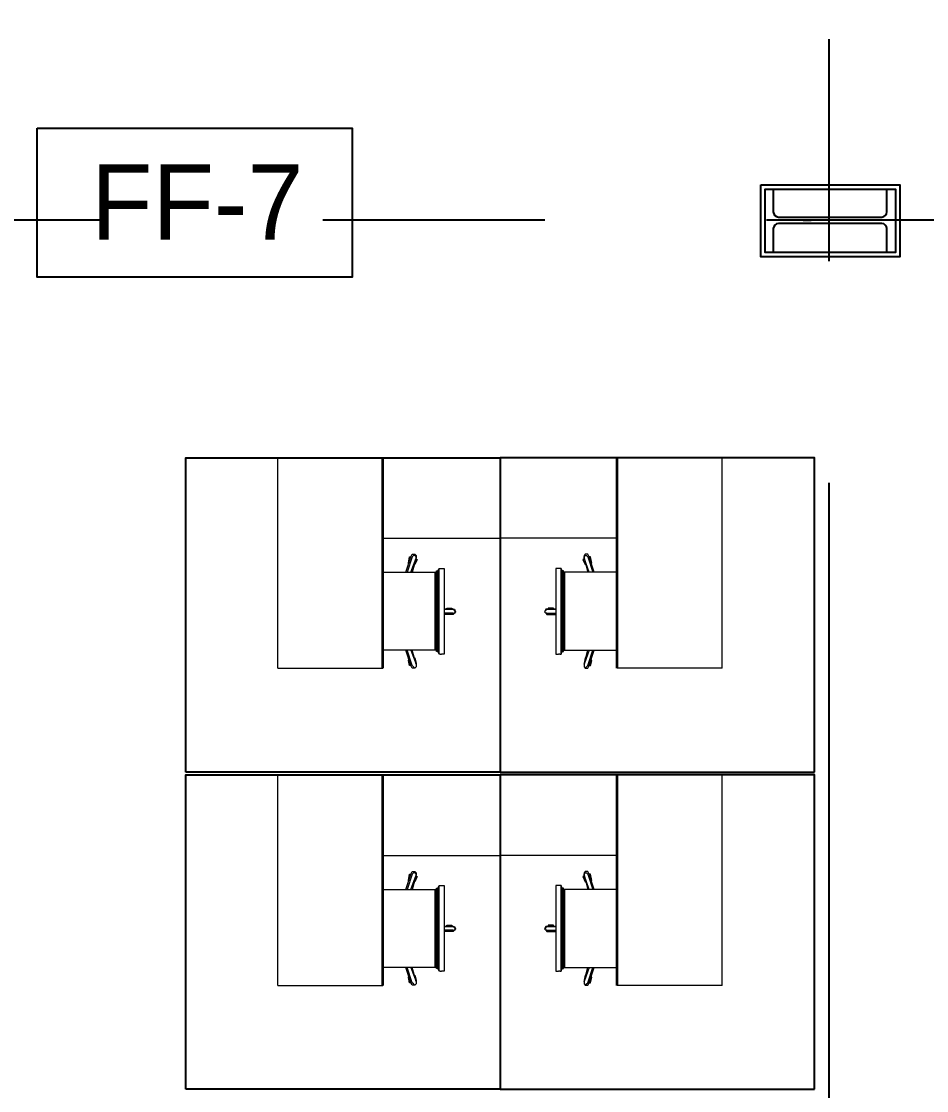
# Model space of a CAD drawing. Header units: millimetres. Extents: x 2148 to 2681, y 758 to 986.
# Drawn here: x 2605.686 to 2608.278, y 936.478 to 939.539 of the extents above; entities that cross this region are included whole.
import ezdxf

# ---------------------------------------------------------------- set-up
doc = ezdxf.new("R2010")
doc.units = ezdxf.units.MM
doc.linetypes.add('CENTER2', pattern=[28.575, 19.05, -3.175, 3.175, -3.175])
for name, color, linetype in [('at_Entity', 7, 'Continuous'), ('COLUMN', 7, 'Continuous'), ('D', 1, 'Continuous'), ('S-COLS', 6, 'Continuous'), ('S_GRID LINES', 252, 'Continuous')]:
    doc.layers.add(name, color=color, linetype=linetype)
doc.styles.add('MMTX$0$ESMX$0$X-OPTA1D', font='x-opta1d')

msp = doc.modelspace()

# ---------------------------------------------------------------- linework, layer by layer
at = {"ltscale": 0.5}
msp.add_lwpolyline([(2605.7312646, 939.2333821), (2606.6334234, 939.2333821), (2606.6334234, 938.8063503), (2605.7312646, 938.8063503)], close=True, dxfattribs=at)
at = {"layer": 'at_Entity', "color": 0, "lineweight": 15}
for p, q in [((2606.4207811, 938.2898016, 0), (2607.0565577, 938.2898016, 0)), ((2606.4207811, 937.6870829, 0), (2606.4207811, 938.2898016, 0)), ((2606.4207811, 938.2898016, 0), (2607.0565577, 938.2898016, 0)), ((2606.4207811, 937.6870829, 0), (2606.4207811, 938.2898016, 0)), ((2607.6923344, 938.2898016, 0), (2607.0565577, 938.2898016, 0)), ((2607.6923344, 938.2898016, 0), (2607.0565577, 938.2898016, 0)), ((2607.6923344, 937.6870829, 0), (2607.6923344, 938.2898016, 0)), ((2607.6923344, 937.6870829, 0), (2607.6923344, 938.2898016, 0)), ((2606.7209001, 938.0592221, 0), (2607.0565577, 938.0592221, 0)), ((2606.7209001, 938.0592221, 0), (2607.0565577, 938.0592221, 0)), ((2607.3922153, 938.0592221, 0), (2607.0565577, 938.0592221, 0)), ((2607.3922153, 938.0592221, 0), (2607.0565577, 938.0592221, 0)), ((2606.7867804, 937.9620122, 0), (2606.8014204, 938.0059316, 0)), ((2606.7867804, 937.9620122, 0), (2606.8014204, 938.0059316, 0)), ((2606.8050803, 938.0059316, 0), (2606.7904403, 937.9620122, 0)), ((2606.8050803, 938.0059316, 0), (2606.7904403, 937.9620122, 0)), ((2606.7941001, 937.9876318, 0), (2606.79776, 938.0059316, 0)), ((2606.7941001, 937.9876318, 0), (2606.79776, 938.0059316, 0)), ((2606.79776, 938.0059316, 0), (2606.8014204, 938.0059316, 0)), ((2606.79776, 938.0059316, 0), (2606.8014204, 938.0059316, 0)), ((2606.8014204, 938.0059316, 0), (2606.8050803, 938.0132519, 0)), ((2606.8014204, 938.0059316, 0), (2606.8050803, 938.0132519, 0)), ((2606.8014204, 937.9620122, 0), (2606.8160604, 938.0022718, 0)), ((2606.8014204, 937.9620122, 0), (2606.8160604, 938.0022718, 0)), ((2606.8050803, 938.0132519, 0), (2606.8124, 938.0132519, 0)), ((2606.8050803, 938.0132519, 0), (2606.8124, 938.0132519, 0)), ((2606.8087401, 938.0095921, 0), (2606.8050803, 938.0059316, 0)), ((2606.8087401, 938.0095921, 0), (2606.8050803, 938.0059316, 0)), ((2606.8160604, 938.0022718, 0), (2606.8050803, 937.9620122, 0)), ((2606.8160604, 938.0022718, 0), (2606.8050803, 937.9620122, 0)), ((2606.8124, 938.0095921, 0), (2606.8087401, 938.0095921, 0)), ((2606.8124, 938.0095921, 0), (2606.8087401, 938.0095921, 0)), ((2606.8124, 938.0132519, 0), (2606.8160604, 938.0095921, 0)), ((2606.8124, 938.0132519, 0), (2606.8160604, 938.0095921, 0)), ((2606.8160604, 938.0059316, 0), (2606.8124, 938.0095921, 0)), ((2606.8160604, 938.0059316, 0), (2606.8124, 938.0095921, 0)), ((2606.8197203, 937.9986119, 0), (2606.8124, 937.9839719, 0)), ((2606.8197203, 937.9986119, 0), (2606.8124, 937.9839719, 0)), ((2606.8160604, 938.0095921, 0), (2606.8160604, 938.0022718, 0)), ((2606.8160604, 938.0095921, 0), (2606.8160604, 938.0022718, 0)), ((2606.8160604, 938.0022718, 0), (2606.8160604, 938.0059316, 0)), ((2606.8160604, 938.0022718, 0), (2606.8160604, 938.0059316, 0)), ((2606.8160604, 937.9986119, 0), (2606.8197203, 937.9986119, 0)), ((2606.8160604, 937.9986119, 0), (2606.8197203, 937.9986119, 0)), ((2607.297055, 937.9986119, 0), (2607.2933952, 937.9986119, 0)), ((2607.2933952, 937.9986119, 0), (2607.3007155, 937.9839719, 0)), ((2607.297055, 937.9986119, 0), (2607.2933952, 937.9986119, 0)), ((2607.2933952, 937.9986119, 0), (2607.3007155, 937.9839719, 0)), ((2607.3007155, 938.0132519, 0), (2607.297055, 938.0095921, 0)), ((2607.3007155, 938.0132519, 0), (2607.297055, 938.0095921, 0)), ((2607.297055, 938.0095921, 0), (2607.297055, 938.0022718, 0)), ((2607.297055, 938.0059316, 0), (2607.3007155, 938.0095921, 0)), ((2607.297055, 938.0095921, 0), (2607.297055, 938.0022718, 0)), ((2607.297055, 938.0059316, 0), (2607.3007155, 938.0095921, 0)), ((2607.297055, 938.0022718, 0), (2607.297055, 938.0059316, 0)), ((2607.297055, 938.0022718, 0), (2607.297055, 938.0059316, 0)), ((2607.311695, 937.9620122, 0), (2607.297055, 938.0022718, 0)), ((2607.297055, 938.0022718, 0), (2607.3080352, 937.9620122, 0)), ((2607.311695, 937.9620122, 0), (2607.297055, 938.0022718, 0)), ((2607.297055, 938.0022718, 0), (2607.3080352, 937.9620122, 0)), ((2607.3080352, 938.0132519, 0), (2607.3007155, 938.0132519, 0)), ((2607.3080352, 938.0132519, 0), (2607.3007155, 938.0132519, 0)), ((2607.3007155, 938.0095921, 0), (2607.3043754, 938.0095921, 0)), ((2607.3007155, 938.0095921, 0), (2607.3043754, 938.0095921, 0)), ((2607.3043754, 938.0095921, 0), (2607.3080352, 938.0059316, 0)), ((2607.3043754, 938.0095921, 0), (2607.3080352, 938.0059316, 0)), ((2607.311695, 938.0059316, 0), (2607.3080352, 938.0132519, 0)), ((2607.311695, 938.0059316, 0), (2607.3080352, 938.0132519, 0)), ((2607.3080352, 938.0059316, 0), (2607.3226752, 937.9620122, 0)), ((2607.3080352, 938.0059316, 0), (2607.3226752, 937.9620122, 0)), ((2607.326335, 937.9620122, 0), (2607.311695, 938.0059316, 0)), ((2607.3153555, 938.0059316, 0), (2607.311695, 938.0059316, 0)), ((2607.326335, 937.9620122, 0), (2607.311695, 938.0059316, 0)), ((2607.3153555, 938.0059316, 0), (2607.311695, 938.0059316, 0)), ((2607.3190154, 937.9876318, 0), (2607.3153555, 938.0059316, 0)), ((2607.3190154, 937.9876318, 0), (2607.3153555, 938.0059316, 0)), ((2606.7245606, 937.9620122, 0), (2606.87096, 937.9620122, 0)), ((2606.7245606, 937.9620122, 0), (2606.87096, 937.9620122, 0)), ((2606.79776, 937.9876318, 0), (2606.7941001, 937.9876318, 0)), ((2606.79776, 937.9876318, 0), (2606.7941001, 937.9876318, 0)), ((2606.8124, 937.9839719, 0), (2606.8087401, 937.9839719, 0)), ((2606.8124, 937.9839719, 0), (2606.8087401, 937.9839719, 0)), ((2606.87096, 937.7387524, 0), (2606.87096, 937.9620122, 0)), ((2606.87096, 937.9620122, 0), (2606.8746204, 937.9620122, 0)), ((2606.87096, 937.7387524, 0), (2606.87096, 937.9620122, 0)), ((2606.87096, 937.9620122, 0), (2606.8746204, 937.9620122, 0)), ((2606.8746204, 937.7350926, 0), (2606.8746204, 937.9656721, 0)), ((2606.8746204, 937.9656721, 0), (2606.8782803, 937.9656721, 0)), ((2606.8746204, 937.7350926, 0), (2606.8746204, 937.9656721, 0)), ((2606.8746204, 937.9656721, 0), (2606.8782803, 937.9656721, 0)), ((2606.8746204, 937.9620122, 0), (2606.8746204, 937.9583518, 0)), ((2606.8746204, 937.9620122, 0), (2606.8746204, 937.9583518, 0)), ((2606.8782803, 937.9656721, 0), (2606.8819401, 937.9729918, 0)), ((2606.8782803, 937.9656721, 0), (2606.8819401, 937.9729918, 0)), ((2606.8782803, 937.7350926, 0), (2606.8782803, 937.9656721, 0)), ((2606.8782803, 937.7350926, 0), (2606.8782803, 937.9656721, 0)), ((2606.8819401, 937.9729918, 0), (2606.8856, 937.9729918, 0)), ((2606.8819401, 937.7277723, 0), (2606.8819401, 937.9729918, 0)), ((2606.8819401, 937.9729918, 0), (2606.8856, 937.9729918, 0)), ((2606.8819401, 937.7277723, 0), (2606.8819401, 937.9729918, 0)), ((2606.8856, 937.9729918, 0), (2606.8892598, 937.9729918, 0)), ((2606.8856, 937.9729918, 0), (2606.8892598, 937.9729918, 0)), ((2606.8892598, 937.9729918, 0), (2606.8965801, 937.9729918, 0)), ((2606.8892598, 937.9729918, 0), (2606.8965801, 937.9729918, 0)), ((2606.8965801, 937.9729918, 0), (2606.8965801, 937.9656721, 0)), ((2606.8965801, 937.9729918, 0), (2606.8965801, 937.9656721, 0)), ((2606.8965801, 937.9656721, 0), (2606.8965801, 937.7350926, 0)), ((2606.8965801, 937.9656721, 0), (2606.8965801, 937.7350926, 0)), ((2607.2238557, 937.9729918, 0), (2607.2165354, 937.9729918, 0)), ((2607.2165354, 937.9729918, 0), (2607.2165354, 937.9656721, 0)), ((2607.2238557, 937.9729918, 0), (2607.2165354, 937.9729918, 0)), ((2607.2165354, 937.9729918, 0), (2607.2165354, 937.9656721, 0)), ((2607.2165354, 937.9656721, 0), (2607.2165354, 937.7350926, 0)), ((2607.2165354, 937.9656721, 0), (2607.2165354, 937.7350926, 0)), ((2607.2275155, 937.9729918, 0), (2607.2238557, 937.9729918, 0)), ((2607.2275155, 937.9729918, 0), (2607.2238557, 937.9729918, 0)), ((2607.2311754, 937.9729918, 0), (2607.2275155, 937.9729918, 0)), ((2607.2311754, 937.9729918, 0), (2607.2275155, 937.9729918, 0)), ((2607.2348352, 937.9656721, 0), (2607.2311754, 937.9729918, 0)), ((2607.2311754, 937.7277723, 0), (2607.2311754, 937.9729918, 0)), ((2607.2348352, 937.9656721, 0), (2607.2311754, 937.9729918, 0)), ((2607.2311754, 937.7277723, 0), (2607.2311754, 937.9729918, 0)), ((2607.2348352, 937.7350926, 0), (2607.2348352, 937.9656721, 0)), ((2607.2384951, 937.9656721, 0), (2607.2348352, 937.9656721, 0)), ((2607.2348352, 937.7350926, 0), (2607.2348352, 937.9656721, 0)), ((2607.2384951, 937.9656721, 0), (2607.2348352, 937.9656721, 0)), ((2607.2384951, 937.7350926, 0), (2607.2384951, 937.9656721, 0)), ((2607.2384951, 937.7350926, 0), (2607.2384951, 937.9656721, 0)), ((2607.2421555, 937.9620122, 0), (2607.2384951, 937.9620122, 0)), ((2607.2384951, 937.9620122, 0), (2607.2384951, 937.9583518, 0)), ((2607.2421555, 937.9620122, 0), (2607.2384951, 937.9620122, 0)), ((2607.2384951, 937.9620122, 0), (2607.2384951, 937.9583518, 0)), ((2607.2421555, 937.7387524, 0), (2607.2421555, 937.9620122, 0)), ((2607.3885549, 937.9620122, 0), (2607.2421555, 937.9620122, 0)), ((2607.2421555, 937.7387524, 0), (2607.2421555, 937.9620122, 0)), ((2607.3885549, 937.9620122, 0), (2607.2421555, 937.9620122, 0)), ((2607.3007155, 937.9839719, 0), (2607.3043754, 937.9839719, 0)), ((2607.3007155, 937.9839719, 0), (2607.3043754, 937.9839719, 0)), ((2607.3153555, 937.9876318, 0), (2607.3190154, 937.9876318, 0)), ((2607.3153555, 937.9876318, 0), (2607.3190154, 937.9876318, 0)), ((2606.8965801, 937.8558724, 0), (2606.9222003, 937.8558724, 0)), ((2606.9222003, 937.8558724, 0), (2606.8965801, 937.8558724, 0)), ((2606.8965801, 937.8558724, 0), (2606.9222003, 937.8558724, 0)), ((2606.9222003, 937.8558724, 0), (2606.8965801, 937.8558724, 0)), ((2606.9222003, 937.8448922, 0), (2606.8965801, 937.8448922, 0)), ((2606.9222003, 937.8448922, 0), (2606.8965801, 937.8448922, 0)), ((2606.9222003, 937.8412324, 0), (2606.8965801, 937.8412324, 0)), ((2606.9222003, 937.8412324, 0), (2606.8965801, 937.8412324, 0)), ((2606.9038998, 937.8558724, 0), (2606.9038998, 937.8595322, 0)), ((2606.9038998, 937.8595322, 0), (2606.9185398, 937.8595322, 0)), ((2606.9038998, 937.8558724, 0), (2606.9038998, 937.8595322, 0)), ((2606.9038998, 937.8595322, 0), (2606.9185398, 937.8595322, 0)), ((2606.9185398, 937.8412324, 0), (2606.9038998, 937.8412324, 0)), ((2606.9185398, 937.8412324, 0), (2606.9038998, 937.8412324, 0)), ((2606.9185398, 937.8595322, 0), (2606.9185398, 937.8558724, 0)), ((2606.9185398, 937.8595322, 0), (2606.9185398, 937.8558724, 0)), ((2606.9258601, 937.8522119, 0), (2606.9222003, 937.8558724, 0)), ((2606.9222003, 937.8558724, 0), (2606.9258601, 937.8558724, 0)), ((2606.9258601, 937.8522119, 0), (2606.9222003, 937.8558724, 0)), ((2606.9222003, 937.8558724, 0), (2606.9258601, 937.8558724, 0)), ((2606.9222003, 937.8448922, 0), (2606.9258601, 937.8448922, 0)), ((2606.9258601, 937.8448922, 0), (2606.9222003, 937.8412324, 0)), ((2606.9222003, 937.8448922, 0), (2606.9258601, 937.8448922, 0)), ((2606.9258601, 937.8448922, 0), (2606.9222003, 937.8412324, 0)), ((2606.9258601, 937.8558724, 0), (2606.92952, 937.8485521, 0)), ((2606.9258601, 937.8558724, 0), (2606.92952, 937.8485521, 0)), ((2606.92952, 937.8485521, 0), (2606.9258601, 937.8522119, 0)), ((2606.92952, 937.8485521, 0), (2606.9258601, 937.8522119, 0)), ((2606.9258601, 937.8448922, 0), (2606.92952, 937.8485521, 0)), ((2606.92952, 937.8485521, 0), (2606.9258601, 937.8448922, 0)), ((2606.9258601, 937.8448922, 0), (2606.92952, 937.8485521, 0)), ((2606.92952, 937.8485521, 0), (2606.9258601, 937.8448922, 0)), ((2607.1872554, 937.8558724, 0), (2607.1835955, 937.8485521, 0)), ((2607.1872554, 937.8558724, 0), (2607.1835955, 937.8485521, 0)), ((2607.1835955, 937.8485521, 0), (2607.1872554, 937.8522119, 0)), ((2607.1835955, 937.8485521, 0), (2607.1872554, 937.8522119, 0)), ((2607.1872554, 937.8448922, 0), (2607.1835955, 937.8485521, 0)), ((2607.1835955, 937.8485521, 0), (2607.1872554, 937.8448922, 0)), ((2607.1872554, 937.8448922, 0), (2607.1835955, 937.8485521, 0)), ((2607.1835955, 937.8485521, 0), (2607.1872554, 937.8448922, 0)), ((2607.1872554, 937.8522119, 0), (2607.1909152, 937.8558724, 0)), ((2607.1909152, 937.8558724, 0), (2607.1872554, 937.8558724, 0)), ((2607.1872554, 937.8522119, 0), (2607.1909152, 937.8558724, 0)), ((2607.1909152, 937.8558724, 0), (2607.1872554, 937.8558724, 0)), ((2607.1909152, 937.8448922, 0), (2607.1872554, 937.8448922, 0)), ((2607.1872554, 937.8448922, 0), (2607.1909152, 937.8412324, 0)), ((2607.1909152, 937.8448922, 0), (2607.1872554, 937.8448922, 0)), ((2607.1872554, 937.8448922, 0), (2607.1909152, 937.8412324, 0)), ((2607.2165354, 937.8558724, 0), (2607.1909152, 937.8558724, 0)), ((2607.1909152, 937.8558724, 0), (2607.2165354, 937.8558724, 0)), ((2607.2165354, 937.8558724, 0), (2607.1909152, 937.8558724, 0)), ((2607.1909152, 937.8558724, 0), (2607.2165354, 937.8558724, 0)), ((2607.1909152, 937.8448922, 0), (2607.2165354, 937.8448922, 0)), ((2607.1909152, 937.8448922, 0), (2607.2165354, 937.8448922, 0)), ((2607.1909152, 937.8412324, 0), (2607.2165354, 937.8412324, 0)), ((2607.1909152, 937.8412324, 0), (2607.2165354, 937.8412324, 0)), ((2607.2092157, 937.8595322, 0), (2607.1945757, 937.8595322, 0)), ((2607.1945757, 937.8595322, 0), (2607.1945757, 937.8558724, 0)), ((2607.2092157, 937.8595322, 0), (2607.1945757, 937.8595322, 0)), ((2607.1945757, 937.8595322, 0), (2607.1945757, 937.8558724, 0)), ((2607.1945757, 937.8412324, 0), (2607.2092157, 937.8412324, 0)), ((2607.1945757, 937.8412324, 0), (2607.2092157, 937.8412324, 0)), ((2607.2092157, 937.8558724, 0), (2607.2092157, 937.8595322, 0)), ((2607.2092157, 937.8558724, 0), (2607.2092157, 937.8595322, 0)), ((2606.87096, 937.7387524, 0), (2606.7245606, 937.7387524, 0)), ((2606.87096, 937.7387524, 0), (2606.7245606, 937.7387524, 0)), ((2606.8014204, 937.6948324, 0), (2606.7867804, 937.7387524, 0)), ((2606.8014204, 937.6948324, 0), (2606.7867804, 937.7387524, 0)), ((2606.8050803, 937.6948324, 0), (2606.7904403, 937.7387524, 0)), ((2606.8050803, 937.6948324, 0), (2606.7904403, 937.7387524, 0)), ((2606.8014204, 937.7387524, 0), (2606.8160604, 937.6984923, 0)), ((2606.8014204, 937.7387524, 0), (2606.8160604, 937.6984923, 0)), ((2606.8160604, 937.6984923, 0), (2606.8050803, 937.7387524, 0)), ((2606.8160604, 937.6984923, 0), (2606.8050803, 937.7387524, 0)), ((2606.8087401, 937.7167921, 0), (2606.8124, 937.7167921, 0)), ((2606.8087401, 937.7167921, 0), (2606.8124, 937.7167921, 0)), ((2606.8124, 937.7167921, 0), (2606.8160604, 937.7021521, 0)), ((2606.8124, 937.7167921, 0), (2606.8160604, 937.7021521, 0)), ((2606.8746204, 937.7387524, 0), (2606.87096, 937.7387524, 0)), ((2606.8746204, 937.7387524, 0), (2606.87096, 937.7387524, 0)), ((2606.8746204, 937.7424123, 0), (2606.8746204, 937.7387524, 0)), ((2606.8746204, 937.7424123, 0), (2606.8746204, 937.7387524, 0)), ((2606.8782803, 937.7350926, 0), (2606.8746204, 937.7350926, 0)), ((2606.8782803, 937.7350926, 0), (2606.8746204, 937.7350926, 0)), ((2606.8819401, 937.7277723, 0), (2606.8782803, 937.7350926, 0)), ((2606.8819401, 937.7277723, 0), (2606.8782803, 937.7350926, 0)), ((2606.8856, 937.7277723, 0), (2606.8819401, 937.7277723, 0)), ((2606.8856, 937.7277723, 0), (2606.8819401, 937.7277723, 0)), ((2606.8856, 937.7277723, 0), (2606.8892598, 937.7277723, 0)), ((2606.8856, 937.7277723, 0), (2606.8892598, 937.7277723, 0)), ((2606.8965801, 937.7277723, 0), (2606.8892598, 937.7277723, 0)), ((2606.8965801, 937.7277723, 0), (2606.8892598, 937.7277723, 0)), ((2606.8965801, 937.7350926, 0), (2606.8965801, 937.7277723, 0)), ((2606.8965801, 937.7350926, 0), (2606.8965801, 937.7277723, 0)), ((2607.2165354, 937.7350926, 0), (2607.2165354, 937.7277723, 0)), ((2607.2165354, 937.7350926, 0), (2607.2165354, 937.7277723, 0)), ((2607.2165354, 937.7277723, 0), (2607.2238557, 937.7277723, 0)), ((2607.2165354, 937.7277723, 0), (2607.2238557, 937.7277723, 0)), ((2607.2275155, 937.7277723, 0), (2607.2238557, 937.7277723, 0)), ((2607.2275155, 937.7277723, 0), (2607.2238557, 937.7277723, 0)), ((2607.2275155, 937.7277723, 0), (2607.2311754, 937.7277723, 0)), ((2607.2275155, 937.7277723, 0), (2607.2311754, 937.7277723, 0)), ((2607.2311754, 937.7277723, 0), (2607.2348352, 937.7350926, 0)), ((2607.2311754, 937.7277723, 0), (2607.2348352, 937.7350926, 0)), ((2607.2348352, 937.7350926, 0), (2607.2384951, 937.7350926, 0)), ((2607.2348352, 937.7350926, 0), (2607.2384951, 937.7350926, 0)), ((2607.2384951, 937.7424123, 0), (2607.2384951, 937.7387524, 0)), ((2607.2384951, 937.7424123, 0), (2607.2384951, 937.7387524, 0)), ((2607.2384951, 937.7387524, 0), (2607.2421555, 937.7387524, 0)), ((2607.2384951, 937.7387524, 0), (2607.2421555, 937.7387524, 0)), ((2607.2421555, 937.7387524, 0), (2607.3885549, 937.7387524, 0)), ((2607.2421555, 937.7387524, 0), (2607.3885549, 937.7387524, 0)), ((2607.311695, 937.7387524, 0), (2607.297055, 937.6984923, 0)), ((2607.297055, 937.6984923, 0), (2607.3080352, 937.7387524, 0)), ((2607.311695, 937.7387524, 0), (2607.297055, 937.6984923, 0)), ((2607.297055, 937.6984923, 0), (2607.3080352, 937.7387524, 0)), ((2607.3007155, 937.7167921, 0), (2607.297055, 937.7021521, 0)), ((2607.3007155, 937.7167921, 0), (2607.297055, 937.7021521, 0)), ((2607.3043754, 937.7167921, 0), (2607.3007155, 937.7167921, 0)), ((2607.3043754, 937.7167921, 0), (2607.3007155, 937.7167921, 0)), ((2607.3080352, 937.6948324, 0), (2607.3226752, 937.7387524, 0)), ((2607.3080352, 937.6948324, 0), (2607.3226752, 937.7387524, 0)), ((2607.311695, 937.6948324, 0), (2607.326335, 937.7387524, 0)), ((2607.311695, 937.6948324, 0), (2607.326335, 937.7387524, 0)), ((2606.4207811, 937.6870829, 0), (2606.7209001, 937.6870829, 0)), ((2606.4207811, 937.6870829, 0), (2606.7209001, 937.6870829, 0)), ((2606.7941001, 937.7094724, 0), (2606.79776, 937.7131323, 0)), ((2606.7941001, 937.7094724, 0), (2606.79776, 937.7131323, 0)), ((2606.79776, 937.6948324, 0), (2606.7941001, 937.7094724, 0)), ((2606.79776, 937.6948324, 0), (2606.7941001, 937.7094724, 0)), ((2606.8014204, 937.6948324, 0), (2606.79776, 937.6948324, 0)), ((2606.8014204, 937.6948324, 0), (2606.79776, 937.6948324, 0)), ((2606.8050803, 937.6875127, 0), (2606.8014204, 937.6948324, 0)), ((2606.8050803, 937.6875127, 0), (2606.8014204, 937.6948324, 0)), ((2606.8087401, 937.6911726, 0), (2606.8050803, 937.6948324, 0)), ((2606.8087401, 937.6911726, 0), (2606.8050803, 937.6948324, 0)), ((2606.8124, 937.6875127, 0), (2606.8050803, 937.6875127, 0)), ((2606.8124, 937.6875127, 0), (2606.8050803, 937.6875127, 0)), ((2606.8124, 937.6875127, 0), (2606.8087401, 937.6911726, 0)), ((2606.8124, 937.6875127, 0), (2606.8087401, 937.6911726, 0)), ((2606.8160604, 937.6911726, 0), (2606.8124, 937.6875127, 0)), ((2606.8160604, 937.6911726, 0), (2606.8124, 937.6875127, 0)), ((2606.8160604, 937.6911726, 0), (2606.8124, 937.6875127, 0)), ((2606.8160604, 937.6911726, 0), (2606.8124, 937.6875127, 0)), ((2606.8160604, 937.7021521, 0), (2606.8160604, 937.6984923, 0)), ((2606.8160604, 937.7021521, 0), (2606.8160604, 937.6984923, 0)), ((2606.8160604, 937.6984923, 0), (2606.8160604, 937.6911726, 0)), ((2606.8160604, 937.6984923, 0), (2606.8160604, 937.6911726, 0)), ((2606.8160604, 937.6948324, 0), (2606.8160604, 937.6911726, 0)), ((2606.8160604, 937.6948324, 0), (2606.8160604, 937.6911726, 0)), ((2607.297055, 937.7021521, 0), (2607.297055, 937.6984923, 0)), ((2607.297055, 937.7021521, 0), (2607.297055, 937.6984923, 0)), ((2607.297055, 937.6984923, 0), (2607.297055, 937.6911726, 0)), ((2607.297055, 937.6984923, 0), (2607.297055, 937.6911726, 0)), ((2607.297055, 937.6948324, 0), (2607.297055, 937.6911726, 0)), ((2607.297055, 937.6948324, 0), (2607.297055, 937.6911726, 0)), ((2607.297055, 937.6911726, 0), (2607.3007155, 937.6875127, 0)), ((2607.297055, 937.6911726, 0), (2607.3007155, 937.6875127, 0)), ((2607.297055, 937.6911726, 0), (2607.3007155, 937.6875127, 0)), ((2607.297055, 937.6911726, 0), (2607.3007155, 937.6875127, 0)), ((2607.3007155, 937.6875127, 0), (2607.3043754, 937.6911726, 0)), ((2607.3007155, 937.6875127, 0), (2607.3043754, 937.6911726, 0)), ((2607.3007155, 937.6875127, 0), (2607.3080352, 937.6875127, 0)), ((2607.3007155, 937.6875127, 0), (2607.3080352, 937.6875127, 0)), ((2607.3043754, 937.6911726, 0), (2607.3080352, 937.6948324, 0)), ((2607.3043754, 937.6911726, 0), (2607.3080352, 937.6948324, 0)), ((2607.3080352, 937.6875127, 0), (2607.311695, 937.6948324, 0)), ((2607.3080352, 937.6875127, 0), (2607.311695, 937.6948324, 0)), ((2607.311695, 937.6948324, 0), (2607.3153555, 937.6948324, 0)), ((2607.311695, 937.6948324, 0), (2607.3153555, 937.6948324, 0)), ((2607.3190154, 937.7094724, 0), (2607.3153555, 937.7131323, 0)), ((2607.3190154, 937.7094724, 0), (2607.3153555, 937.7131323, 0)), ((2607.3153555, 937.6948324, 0), (2607.3190154, 937.7094724, 0)), ((2607.3153555, 937.6948324, 0), (2607.3190154, 937.7094724, 0)), ((2607.6923344, 937.6870829, 0), (2607.3922153, 937.6870829, 0)), ((2607.6923344, 937.6870829, 0), (2607.3922153, 937.6870829, 0)), ((2606.4207811, 937.3820699, 0), (2607.0565577, 937.3820699, 0)), ((2606.4207811, 936.7793512, 0), (2606.4207811, 937.3820699, 0)), ((2606.4207811, 937.3820699, 0), (2607.0565577, 937.3820699, 0)), ((2606.4207811, 936.7793512, 0), (2606.4207811, 937.3820699, 0)), ((2607.0565577, 937.1514904, 0), (2607.0565577, 937.3820699, 0)), ((2607.6923344, 937.3820699, 0), (2607.0565577, 937.3820699, 0)), ((2607.0565577, 937.1514904, 0), (2607.0565577, 937.3820699, 0)), ((2607.0565577, 937.1514904, 0), (2607.0565577, 937.3820699, 0)), ((2607.6923344, 937.3820699, 0), (2607.0565577, 937.3820699, 0)), ((2607.0565577, 937.1514904, 0), (2607.0565577, 937.3820699, 0)), ((2607.6923344, 936.7793512, 0), (2607.6923344, 937.3820699, 0)), ((2607.6923344, 936.7793512, 0), (2607.6923344, 937.3820699, 0)), ((2606.7209001, 937.1514904, 0), (2607.0565577, 937.1514904, 0)), ((2606.7209001, 937.1514904, 0), (2607.0565577, 937.1514904, 0)), ((2607.3922153, 937.1514904, 0), (2607.0565577, 937.1514904, 0)), ((2607.3922153, 937.1514904, 0), (2607.0565577, 937.1514904, 0)), ((2606.8014204, 937.0981999, 0), (2606.8050803, 937.1055202, 0)), ((2606.8014204, 937.0981999, 0), (2606.8050803, 937.1055202, 0)), ((2606.8050803, 937.1055202, 0), (2606.8124, 937.1055202, 0)), ((2606.8050803, 937.1055202, 0), (2606.8124, 937.1055202, 0)), ((2606.8124, 937.1055202, 0), (2606.8160604, 937.1018604, 0)), ((2606.8124, 937.1055202, 0), (2606.8160604, 937.1018604, 0)), ((2607.3007155, 937.1055202, 0), (2607.297055, 937.1018604, 0)), ((2607.3007155, 937.1055202, 0), (2607.297055, 937.1018604, 0)), ((2607.3080352, 937.1055202, 0), (2607.3007155, 937.1055202, 0)), ((2607.3080352, 937.1055202, 0), (2607.3007155, 937.1055202, 0)), ((2607.311695, 937.0981999, 0), (2607.3080352, 937.1055202, 0)), ((2607.311695, 937.0981999, 0), (2607.3080352, 937.1055202, 0)), ((2606.7867804, 937.0542805, 0), (2606.8014204, 937.0981999, 0)), ((2606.7867804, 937.0542805, 0), (2606.8014204, 937.0981999, 0)), ((2606.8050803, 937.0981999, 0), (2606.7904403, 937.0542805, 0)), ((2606.8050803, 937.0981999, 0), (2606.7904403, 937.0542805, 0)), ((2606.7941001, 937.0799001, 0), (2606.79776, 937.0981999, 0)), ((2606.7941001, 937.0799001, 0), (2606.79776, 937.0981999, 0)), ((2606.79776, 937.0799001, 0), (2606.7941001, 937.0799001, 0)), ((2606.79776, 937.0799001, 0), (2606.7941001, 937.0799001, 0)), ((2606.79776, 937.0981999, 0), (2606.8014204, 937.0981999, 0)), ((2606.79776, 937.0981999, 0), (2606.8014204, 937.0981999, 0)), ((2606.8014204, 937.0542805, 0), (2606.8160604, 937.0945401, 0)), ((2606.8014204, 937.0542805, 0), (2606.8160604, 937.0945401, 0)), ((2606.8087401, 937.1018604, 0), (2606.8050803, 937.0981999, 0)), ((2606.8087401, 937.1018604, 0), (2606.8050803, 937.0981999, 0)), ((2606.8160604, 937.0945401, 0), (2606.8050803, 937.0542805, 0)), ((2606.8160604, 937.0945401, 0), (2606.8050803, 937.0542805, 0)), ((2606.8124, 937.1018604, 0), (2606.8087401, 937.1018604, 0)), ((2606.8124, 937.1018604, 0), (2606.8087401, 937.1018604, 0)), ((2606.8124, 937.0762402, 0), (2606.8087401, 937.0762402, 0)), ((2606.8124, 937.0762402, 0), (2606.8087401, 937.0762402, 0)), ((2606.8160604, 937.0981999, 0), (2606.8124, 937.1018604, 0)), ((2606.8160604, 937.0981999, 0), (2606.8124, 937.1018604, 0)), ((2606.8197203, 937.0908802, 0), (2606.8124, 937.0762402, 0)), ((2606.8197203, 937.0908802, 0), (2606.8124, 937.0762402, 0)), ((2606.8160604, 937.1018604, 0), (2606.8160604, 937.0945401, 0)), ((2606.8160604, 937.1018604, 0), (2606.8160604, 937.0945401, 0)), ((2606.8160604, 937.0945401, 0), (2606.8160604, 937.0981999, 0)), ((2606.8160604, 937.0945401, 0), (2606.8160604, 937.0981999, 0)), ((2606.8160604, 937.0908802, 0), (2606.8197203, 937.0908802, 0)), ((2606.8160604, 937.0908802, 0), (2606.8197203, 937.0908802, 0)), ((2607.297055, 937.0908802, 0), (2607.2933952, 937.0908802, 0)), ((2607.2933952, 937.0908802, 0), (2607.3007155, 937.0762402, 0)), ((2607.297055, 937.0908802, 0), (2607.2933952, 937.0908802, 0)), ((2607.2933952, 937.0908802, 0), (2607.3007155, 937.0762402, 0)), ((2607.297055, 937.1018604, 0), (2607.297055, 937.0945401, 0)), ((2607.297055, 937.0981999, 0), (2607.3007155, 937.1018604, 0)), ((2607.297055, 937.1018604, 0), (2607.297055, 937.0945401, 0)), ((2607.297055, 937.0981999, 0), (2607.3007155, 937.1018604, 0)), ((2607.297055, 937.0945401, 0), (2607.297055, 937.0981999, 0)), ((2607.297055, 937.0945401, 0), (2607.297055, 937.0981999, 0)), ((2607.311695, 937.0542805, 0), (2607.297055, 937.0945401, 0)), ((2607.297055, 937.0945401, 0), (2607.3080352, 937.0542805, 0)), ((2607.311695, 937.0542805, 0), (2607.297055, 937.0945401, 0)), ((2607.297055, 937.0945401, 0), (2607.3080352, 937.0542805, 0)), ((2607.3007155, 937.1018604, 0), (2607.3043754, 937.1018604, 0)), ((2607.3007155, 937.1018604, 0), (2607.3043754, 937.1018604, 0)), ((2607.3007155, 937.0762402, 0), (2607.3043754, 937.0762402, 0)), ((2607.3007155, 937.0762402, 0), (2607.3043754, 937.0762402, 0)), ((2607.3043754, 937.1018604, 0), (2607.3080352, 937.0981999, 0)), ((2607.3043754, 937.1018604, 0), (2607.3080352, 937.0981999, 0)), ((2607.3080352, 937.0981999, 0), (2607.3226752, 937.0542805, 0)), ((2607.3080352, 937.0981999, 0), (2607.3226752, 937.0542805, 0)), ((2607.326335, 937.0542805, 0), (2607.311695, 937.0981999, 0)), ((2607.3153555, 937.0981999, 0), (2607.311695, 937.0981999, 0)), ((2607.326335, 937.0542805, 0), (2607.311695, 937.0981999, 0)), ((2607.3153555, 937.0981999, 0), (2607.311695, 937.0981999, 0)), ((2607.3190154, 937.0799001, 0), (2607.3153555, 937.0981999, 0)), ((2607.3190154, 937.0799001, 0), (2607.3153555, 937.0981999, 0)), ((2607.3153555, 937.0799001, 0), (2607.3190154, 937.0799001, 0)), ((2607.3153555, 937.0799001, 0), (2607.3190154, 937.0799001, 0)), ((2606.7245606, 937.0542805, 0), (2606.87096, 937.0542805, 0)), ((2606.7245606, 937.0542805, 0), (2606.87096, 937.0542805, 0)), ((2606.87096, 936.8310207, 0), (2606.87096, 937.0542805, 0)), ((2606.87096, 937.0542805, 0), (2606.8746204, 937.0542805, 0)), ((2606.87096, 936.8310207, 0), (2606.87096, 937.0542805, 0)), ((2606.87096, 937.0542805, 0), (2606.8746204, 937.0542805, 0)), ((2606.8746204, 936.8273609, 0), (2606.8746204, 937.0579404, 0)), ((2606.8746204, 937.0579404, 0), (2606.8782803, 937.0579404, 0)), ((2606.8746204, 936.8273609, 0), (2606.8746204, 937.0579404, 0)), ((2606.8746204, 937.0579404, 0), (2606.8782803, 937.0579404, 0)), ((2606.8746204, 937.0542805, 0), (2606.8746204, 937.0506201, 0)), ((2606.8746204, 937.0542805, 0), (2606.8746204, 937.0506201, 0)), ((2606.8782803, 937.0579404, 0), (2606.8819401, 937.0652601, 0)), ((2606.8782803, 937.0579404, 0), (2606.8819401, 937.0652601, 0)), ((2606.8782803, 936.8273609, 0), (2606.8782803, 937.0579404, 0)), ((2606.8782803, 936.8273609, 0), (2606.8782803, 937.0579404, 0)), ((2606.8819401, 937.0652601, 0), (2606.8856, 937.0652601, 0)), ((2606.8819401, 936.8200406, 0), (2606.8819401, 937.0652601, 0)), ((2606.8819401, 937.0652601, 0), (2606.8856, 937.0652601, 0)), ((2606.8819401, 936.8200406, 0), (2606.8819401, 937.0652601, 0)), ((2606.8856, 937.0652601, 0), (2606.8892598, 937.0652601, 0)), ((2606.8856, 937.0652601, 0), (2606.8892598, 937.0652601, 0)), ((2606.8892598, 937.0652601, 0), (2606.8965801, 937.0652601, 0)), ((2606.8892598, 937.0652601, 0), (2606.8965801, 937.0652601, 0)), ((2606.8965801, 937.0652601, 0), (2606.8965801, 937.0579404, 0)), ((2606.8965801, 937.0652601, 0), (2606.8965801, 937.0579404, 0)), ((2606.8965801, 937.0579404, 0), (2606.8965801, 936.8273609, 0)), ((2606.8965801, 937.0579404, 0), (2606.8965801, 936.8273609, 0)), ((2607.2238557, 937.0652601, 0), (2607.2165354, 937.0652601, 0)), ((2607.2165354, 937.0652601, 0), (2607.2165354, 937.0579404, 0)), ((2607.2238557, 937.0652601, 0), (2607.2165354, 937.0652601, 0)), ((2607.2165354, 937.0652601, 0), (2607.2165354, 937.0579404, 0)), ((2607.2165354, 937.0579404, 0), (2607.2165354, 936.8273609, 0)), ((2607.2165354, 937.0579404, 0), (2607.2165354, 936.8273609, 0)), ((2607.2275155, 937.0652601, 0), (2607.2238557, 937.0652601, 0)), ((2607.2275155, 937.0652601, 0), (2607.2238557, 937.0652601, 0)), ((2607.2311754, 937.0652601, 0), (2607.2275155, 937.0652601, 0)), ((2607.2311754, 937.0652601, 0), (2607.2275155, 937.0652601, 0)), ((2607.2348352, 937.0579404, 0), (2607.2311754, 937.0652601, 0)), ((2607.2311754, 936.8200406, 0), (2607.2311754, 937.0652601, 0)), ((2607.2348352, 937.0579404, 0), (2607.2311754, 937.0652601, 0)), ((2607.2311754, 936.8200406, 0), (2607.2311754, 937.0652601, 0)), ((2607.2348352, 936.8273609, 0), (2607.2348352, 937.0579404, 0)), ((2607.2384951, 937.0579404, 0), (2607.2348352, 937.0579404, 0)), ((2607.2348352, 936.8273609, 0), (2607.2348352, 937.0579404, 0)), ((2607.2384951, 937.0579404, 0), (2607.2348352, 937.0579404, 0)), ((2607.2384951, 936.8273609, 0), (2607.2384951, 937.0579404, 0)), ((2607.2384951, 936.8273609, 0), (2607.2384951, 937.0579404, 0)), ((2607.2421555, 937.0542805, 0), (2607.2384951, 937.0542805, 0)), ((2607.2384951, 937.0542805, 0), (2607.2384951, 937.0506201, 0)), ((2607.2421555, 937.0542805, 0), (2607.2384951, 937.0542805, 0)), ((2607.2384951, 937.0542805, 0), (2607.2384951, 937.0506201, 0)), ((2607.2421555, 936.8310207, 0), (2607.2421555, 937.0542805, 0)), ((2607.3885549, 937.0542805, 0), (2607.2421555, 937.0542805, 0)), ((2607.2421555, 936.8310207, 0), (2607.2421555, 937.0542805, 0)), ((2607.3885549, 937.0542805, 0), (2607.2421555, 937.0542805, 0)), ((2606.9038998, 936.9481407, 0), (2606.9038998, 936.9518006, 0)), ((2606.9038998, 936.9518006, 0), (2606.9185398, 936.9518006, 0)), ((2606.9038998, 936.9481407, 0), (2606.9038998, 936.9518006, 0)), ((2606.9038998, 936.9518006, 0), (2606.9185398, 936.9518006, 0)), ((2606.9185398, 936.9518006, 0), (2606.9185398, 936.9481407, 0)), ((2606.9185398, 936.9518006, 0), (2606.9185398, 936.9481407, 0)), ((2607.2092157, 936.9518006, 0), (2607.1945757, 936.9518006, 0)), ((2607.1945757, 936.9518006, 0), (2607.1945757, 936.9481407, 0)), ((2607.2092157, 936.9518006, 0), (2607.1945757, 936.9518006, 0)), ((2607.1945757, 936.9518006, 0), (2607.1945757, 936.9481407, 0)), ((2607.2092157, 936.9481407, 0), (2607.2092157, 936.9518006, 0)), ((2607.2092157, 936.9481407, 0), (2607.2092157, 936.9518006, 0)), ((2606.8965801, 936.9481407, 0), (2606.9222003, 936.9481407, 0)), ((2606.9222003, 936.9481407, 0), (2606.8965801, 936.9481407, 0)), ((2606.8965801, 936.9481407, 0), (2606.9222003, 936.9481407, 0)), ((2606.9222003, 936.9481407, 0), (2606.8965801, 936.9481407, 0)), ((2606.9222003, 936.9371606, 0), (2606.8965801, 936.9371606, 0)), ((2606.9222003, 936.9371606, 0), (2606.8965801, 936.9371606, 0)), ((2606.9222003, 936.9335007, 0), (2606.8965801, 936.9335007, 0)), ((2606.9222003, 936.9335007, 0), (2606.8965801, 936.9335007, 0)), ((2606.9185398, 936.9335007, 0), (2606.9038998, 936.9335007, 0)), ((2606.9185398, 936.9335007, 0), (2606.9038998, 936.9335007, 0)), ((2606.9258601, 936.9444803, 0), (2606.9222003, 936.9481407, 0)), ((2606.9222003, 936.9481407, 0), (2606.9258601, 936.9481407, 0)), ((2606.9258601, 936.9444803, 0), (2606.9222003, 936.9481407, 0)), ((2606.9222003, 936.9481407, 0), (2606.9258601, 936.9481407, 0)), ((2606.9222003, 936.9371606, 0), (2606.9258601, 936.9371606, 0)), ((2606.9258601, 936.9371606, 0), (2606.9222003, 936.9335007, 0)), ((2606.9222003, 936.9371606, 0), (2606.9258601, 936.9371606, 0)), ((2606.9258601, 936.9371606, 0), (2606.9222003, 936.9335007, 0)), ((2606.9258601, 936.9481407, 0), (2606.92952, 936.9408204, 0)), ((2606.9258601, 936.9481407, 0), (2606.92952, 936.9408204, 0)), ((2606.92952, 936.9408204, 0), (2606.9258601, 936.9444803, 0)), ((2606.92952, 936.9408204, 0), (2606.9258601, 936.9444803, 0)), ((2606.9258601, 936.9371606, 0), (2606.92952, 936.9408204, 0)), ((2606.92952, 936.9408204, 0), (2606.9258601, 936.9371606, 0)), ((2606.9258601, 936.9371606, 0), (2606.92952, 936.9408204, 0)), ((2606.92952, 936.9408204, 0), (2606.9258601, 936.9371606, 0)), ((2607.1872554, 936.9481407, 0), (2607.1835955, 936.9408204, 0)), ((2607.1872554, 936.9481407, 0), (2607.1835955, 936.9408204, 0)), ((2607.1835955, 936.9408204, 0), (2607.1872554, 936.9444803, 0)), ((2607.1835955, 936.9408204, 0), (2607.1872554, 936.9444803, 0)), ((2607.1872554, 936.9371606, 0), (2607.1835955, 936.9408204, 0)), ((2607.1835955, 936.9408204, 0), (2607.1872554, 936.9371606, 0)), ((2607.1872554, 936.9371606, 0), (2607.1835955, 936.9408204, 0)), ((2607.1835955, 936.9408204, 0), (2607.1872554, 936.9371606, 0)), ((2607.1872554, 936.9444803, 0), (2607.1909152, 936.9481407, 0)), ((2607.1909152, 936.9481407, 0), (2607.1872554, 936.9481407, 0)), ((2607.1872554, 936.9444803, 0), (2607.1909152, 936.9481407, 0)), ((2607.1909152, 936.9481407, 0), (2607.1872554, 936.9481407, 0)), ((2607.1909152, 936.9371606, 0), (2607.1872554, 936.9371606, 0)), ((2607.1872554, 936.9371606, 0), (2607.1909152, 936.9335007, 0)), ((2607.1909152, 936.9371606, 0), (2607.1872554, 936.9371606, 0)), ((2607.1872554, 936.9371606, 0), (2607.1909152, 936.9335007, 0)), ((2607.2165354, 936.9481407, 0), (2607.1909152, 936.9481407, 0)), ((2607.1909152, 936.9481407, 0), (2607.2165354, 936.9481407, 0)), ((2607.2165354, 936.9481407, 0), (2607.1909152, 936.9481407, 0)), ((2607.1909152, 936.9481407, 0), (2607.2165354, 936.9481407, 0)), ((2607.1909152, 936.9371606, 0), (2607.2165354, 936.9371606, 0)), ((2607.1909152, 936.9371606, 0), (2607.2165354, 936.9371606, 0)), ((2607.1909152, 936.9335007, 0), (2607.2165354, 936.9335007, 0)), ((2607.1909152, 936.9335007, 0), (2607.2165354, 936.9335007, 0)), ((2607.1945757, 936.9335007, 0), (2607.2092157, 936.9335007, 0)), ((2607.1945757, 936.9335007, 0), (2607.2092157, 936.9335007, 0)), ((2606.87096, 936.8310207, 0), (2606.7245606, 936.8310207, 0)), ((2606.87096, 936.8310207, 0), (2606.7245606, 936.8310207, 0)), ((2606.8014204, 936.7871007, 0), (2606.7867804, 936.8310207, 0)), ((2606.8014204, 936.7871007, 0), (2606.7867804, 936.8310207, 0)), ((2606.8050803, 936.7871007, 0), (2606.7904403, 936.8310207, 0)), ((2606.8050803, 936.7871007, 0), (2606.7904403, 936.8310207, 0)), ((2606.8014204, 936.8310207, 0), (2606.8160604, 936.7907606, 0)), ((2606.8014204, 936.8310207, 0), (2606.8160604, 936.7907606, 0)), ((2606.8160604, 936.7907606, 0), (2606.8050803, 936.8310207, 0)), ((2606.8160604, 936.7907606, 0), (2606.8050803, 936.8310207, 0)), ((2606.8746204, 936.8310207, 0), (2606.87096, 936.8310207, 0)), ((2606.8746204, 936.8310207, 0), (2606.87096, 936.8310207, 0)), ((2606.8746204, 936.8346806, 0), (2606.8746204, 936.8310207, 0)), ((2606.8746204, 936.8346806, 0), (2606.8746204, 936.8310207, 0)), ((2607.2384951, 936.8346806, 0), (2607.2384951, 936.8310207, 0)), ((2607.2384951, 936.8346806, 0), (2607.2384951, 936.8310207, 0)), ((2607.2384951, 936.8310207, 0), (2607.2421555, 936.8310207, 0)), ((2607.2384951, 936.8310207, 0), (2607.2421555, 936.8310207, 0)), ((2607.2421555, 936.8310207, 0), (2607.3885549, 936.8310207, 0)), ((2607.2421555, 936.8310207, 0), (2607.3885549, 936.8310207, 0)), ((2607.311695, 936.8310207, 0), (2607.297055, 936.7907606, 0)), ((2607.297055, 936.7907606, 0), (2607.3080352, 936.8310207, 0)), ((2607.311695, 936.8310207, 0), (2607.297055, 936.7907606, 0)), ((2607.297055, 936.7907606, 0), (2607.3080352, 936.8310207, 0)), ((2607.3080352, 936.7871007, 0), (2607.3226752, 936.8310207, 0)), ((2607.3080352, 936.7871007, 0), (2607.3226752, 936.8310207, 0)), ((2607.311695, 936.7871007, 0), (2607.326335, 936.8310207, 0)), ((2607.311695, 936.7871007, 0), (2607.326335, 936.8310207, 0)), ((2606.7941001, 936.8017407, 0), (2606.79776, 936.8054006, 0)), ((2606.7941001, 936.8017407, 0), (2606.79776, 936.8054006, 0)), ((2606.79776, 936.7871007, 0), (2606.7941001, 936.8017407, 0)), ((2606.79776, 936.7871007, 0), (2606.7941001, 936.8017407, 0)), ((2606.8087401, 936.8090604, 0), (2606.8124, 936.8090604, 0)), ((2606.8087401, 936.8090604, 0), (2606.8124, 936.8090604, 0)), ((2606.8124, 936.8090604, 0), (2606.8160604, 936.7944204, 0)), ((2606.8124, 936.8090604, 0), (2606.8160604, 936.7944204, 0)), ((2606.8782803, 936.8273609, 0), (2606.8746204, 936.8273609, 0)), ((2606.8782803, 936.8273609, 0), (2606.8746204, 936.8273609, 0)), ((2606.8819401, 936.8200406, 0), (2606.8782803, 936.8273609, 0)), ((2606.8819401, 936.8200406, 0), (2606.8782803, 936.8273609, 0)), ((2606.8856, 936.8200406, 0), (2606.8819401, 936.8200406, 0)), ((2606.8856, 936.8200406, 0), (2606.8819401, 936.8200406, 0)), ((2606.8856, 936.8200406, 0), (2606.8892598, 936.8200406, 0)), ((2606.8856, 936.8200406, 0), (2606.8892598, 936.8200406, 0)), ((2606.8965801, 936.8200406, 0), (2606.8892598, 936.8200406, 0)), ((2606.8965801, 936.8200406, 0), (2606.8892598, 936.8200406, 0)), ((2606.8965801, 936.8273609, 0), (2606.8965801, 936.8200406, 0)), ((2606.8965801, 936.8273609, 0), (2606.8965801, 936.8200406, 0)), ((2607.2165354, 936.8273609, 0), (2607.2165354, 936.8200406, 0)), ((2607.2165354, 936.8273609, 0), (2607.2165354, 936.8200406, 0)), ((2607.2165354, 936.8200406, 0), (2607.2238557, 936.8200406, 0)), ((2607.2165354, 936.8200406, 0), (2607.2238557, 936.8200406, 0)), ((2607.2275155, 936.8200406, 0), (2607.2238557, 936.8200406, 0)), ((2607.2275155, 936.8200406, 0), (2607.2238557, 936.8200406, 0)), ((2607.2275155, 936.8200406, 0), (2607.2311754, 936.8200406, 0)), ((2607.2275155, 936.8200406, 0), (2607.2311754, 936.8200406, 0)), ((2607.2311754, 936.8200406, 0), (2607.2348352, 936.8273609, 0)), ((2607.2311754, 936.8200406, 0), (2607.2348352, 936.8273609, 0)), ((2607.2348352, 936.8273609, 0), (2607.2384951, 936.8273609, 0)), ((2607.2348352, 936.8273609, 0), (2607.2384951, 936.8273609, 0)), ((2607.3007155, 936.8090604, 0), (2607.297055, 936.7944204, 0)), ((2607.3007155, 936.8090604, 0), (2607.297055, 936.7944204, 0)), ((2607.3043754, 936.8090604, 0), (2607.3007155, 936.8090604, 0)), ((2607.3043754, 936.8090604, 0), (2607.3007155, 936.8090604, 0)), ((2607.3190154, 936.8017407, 0), (2607.3153555, 936.8054006, 0)), ((2607.3190154, 936.8017407, 0), (2607.3153555, 936.8054006, 0)), ((2607.3153555, 936.7871007, 0), (2607.3190154, 936.8017407, 0)), ((2607.3153555, 936.7871007, 0), (2607.3190154, 936.8017407, 0)), ((2606.4207811, 936.7793512, 0), (2606.7209001, 936.7793512, 0)), ((2606.4207811, 936.7793512, 0), (2606.7209001, 936.7793512, 0)), ((2606.8014204, 936.7871007, 0), (2606.79776, 936.7871007, 0)), ((2606.8014204, 936.7871007, 0), (2606.79776, 936.7871007, 0)), ((2606.8050803, 936.7797811, 0), (2606.8014204, 936.7871007, 0)), ((2606.8050803, 936.7797811, 0), (2606.8014204, 936.7871007, 0)), ((2606.8087401, 936.7834409, 0), (2606.8050803, 936.7871007, 0)), ((2606.8087401, 936.7834409, 0), (2606.8050803, 936.7871007, 0)), ((2606.8124, 936.7797811, 0), (2606.8050803, 936.7797811, 0)), ((2606.8124, 936.7797811, 0), (2606.8050803, 936.7797811, 0)), ((2606.8124, 936.7797811, 0), (2606.8087401, 936.7834409, 0)), ((2606.8124, 936.7797811, 0), (2606.8087401, 936.7834409, 0)), ((2606.8160604, 936.7834409, 0), (2606.8124, 936.7797811, 0)), ((2606.8160604, 936.7834409, 0), (2606.8124, 936.7797811, 0)), ((2606.8160604, 936.7834409, 0), (2606.8124, 936.7797811, 0)), ((2606.8160604, 936.7834409, 0), (2606.8124, 936.7797811, 0)), ((2606.8160604, 936.7944204, 0), (2606.8160604, 936.7907606, 0)), ((2606.8160604, 936.7944204, 0), (2606.8160604, 936.7907606, 0)), ((2606.8160604, 936.7907606, 0), (2606.8160604, 936.7834409, 0)), ((2606.8160604, 936.7907606, 0), (2606.8160604, 936.7834409, 0)), ((2606.8160604, 936.7871007, 0), (2606.8160604, 936.7834409, 0)), ((2606.8160604, 936.7871007, 0), (2606.8160604, 936.7834409, 0)), ((2607.297055, 936.7944204, 0), (2607.297055, 936.7907606, 0)), ((2607.297055, 936.7944204, 0), (2607.297055, 936.7907606, 0)), ((2607.297055, 936.7907606, 0), (2607.297055, 936.7834409, 0)), ((2607.297055, 936.7907606, 0), (2607.297055, 936.7834409, 0)), ((2607.297055, 936.7871007, 0), (2607.297055, 936.7834409, 0)), ((2607.297055, 936.7871007, 0), (2607.297055, 936.7834409, 0)), ((2607.297055, 936.7834409, 0), (2607.3007155, 936.7797811, 0)), ((2607.297055, 936.7834409, 0), (2607.3007155, 936.7797811, 0)), ((2607.297055, 936.7834409, 0), (2607.3007155, 936.7797811, 0)), ((2607.297055, 936.7834409, 0), (2607.3007155, 936.7797811, 0)), ((2607.3007155, 936.7797811, 0), (2607.3043754, 936.7834409, 0)), ((2607.3007155, 936.7797811, 0), (2607.3043754, 936.7834409, 0)), ((2607.3007155, 936.7797811, 0), (2607.3080352, 936.7797811, 0)), ((2607.3007155, 936.7797811, 0), (2607.3080352, 936.7797811, 0)), ((2607.3043754, 936.7834409, 0), (2607.3080352, 936.7871007, 0)), ((2607.3043754, 936.7834409, 0), (2607.3080352, 936.7871007, 0)), ((2607.3080352, 936.7797811, 0), (2607.311695, 936.7871007, 0)), ((2607.3080352, 936.7797811, 0), (2607.311695, 936.7871007, 0)), ((2607.311695, 936.7871007, 0), (2607.3153555, 936.7871007, 0)), ((2607.311695, 936.7871007, 0), (2607.3153555, 936.7871007, 0)), ((2607.6923344, 936.7793512, 0), (2607.3922153, 936.7793512, 0)), ((2607.6923344, 936.7793512, 0), (2607.3922153, 936.7793512, 0))]:
    msp.add_line(p, q, dxfattribs=at)
at = {"layer": 'at_Entity', "color": 0, "lineweight": 35}
for p, q in [((2606.7209001, 937.6870829, 0), (2606.7209001, 938.2898016, 0)), ((2606.7209001, 937.6870829, 0), (2606.7209001, 938.2898016, 0)), ((2607.3922153, 937.6870829, 0), (2607.3922153, 938.2898016, 0)), ((2607.3922153, 937.6870829, 0), (2607.3922153, 938.2898016, 0)), ((2606.7209001, 936.7793512, 0), (2606.7209001, 937.3820699, 0)), ((2606.7209001, 936.7793512, 0), (2606.7209001, 937.3820699, 0)), ((2607.3922153, 936.7793512, 0), (2607.3922153, 937.3820699, 0)), ((2607.3922153, 936.7793512, 0), (2607.3922153, 937.3820699, 0))]:
    msp.add_line(p, q, dxfattribs=at)
at = {"layer": 'COLUMN', "color": 4, "lineweight": -3, "ltscale": 0.05, "elevation": 0}
msp.add_lwpolyline([(2607.8030022, 939.070801), (2608.2015157, 939.070801), (2608.2015157, 938.864321), (2607.8030022, 938.864321)], close=True, dxfattribs=at)
at = {"layer": 'COLUMN', "color": 2, "lineweight": -3, "ltscale": 0.05, "elevation": 0}
msp.add_lwpolyline([(2607.8155022, 939.058301), (2608.1890157, 939.058301), (2608.1890157, 938.876821), (2607.8155022, 938.876821)], close=True, dxfattribs=at)
at = {"layer": 'D', "ltscale": 0.5, "elevation": 0}
for points in [[(2606.1565577, 937.3898016), (2606.1565577, 938.2898016), (2607.0565577, 938.2898016), (2607.0565577, 937.3898016)], [(2606.1565577, 937.3898016), (2606.1565577, 938.2898016), (2607.0565577, 938.2898016), (2607.0565577, 937.3898016)], [(2607.9565577, 937.3898016), (2607.9565577, 938.2898016), (2607.0565577, 938.2898016), (2607.0565577, 937.3898016)], [(2607.9565577, 937.3898016), (2607.9565577, 938.2898016), (2607.0565577, 938.2898016), (2607.0565577, 937.3898016)], [(2606.1565577, 936.4820699), (2606.1565577, 937.3820699), (2607.0565577, 937.3820699), (2607.0565577, 936.4820699)], [(2606.1565577, 936.4820699), (2606.1565577, 937.3820699), (2607.0565577, 937.3820699), (2607.0565577, 936.4820699)], [(2607.9565577, 936.4820699), (2607.9565577, 937.3820699), (2607.0565577, 937.3820699), (2607.0565577, 936.4820699)], [(2607.9565577, 936.4820699), (2607.9565577, 937.3820699), (2607.0565577, 937.3820699), (2607.0565577, 936.4820699)]]:
    msp.add_lwpolyline(points, close=True, dxfattribs=at)
at = {"layer": 'S-COLS', "ltscale": 0.5, "elevation": 0}
msp.add_lwpolyline([(2608.1890157, 938.969311), (2608.1890157, 938.876821), (2608.1639947, 938.876821), (2608.1639947, 938.945403, 0.414213562), (2608.1494532, 938.9599445), (2607.8535647, 938.9599445, 0.414213562), (2607.8390232, 938.945403), (2607.8390232, 938.876821), (2607.8155022, 938.876821), (2607.8155022, 939.058301), (2607.8390232, 939.058301), (2607.8390232, 938.993219, 0.414213562), (2607.8535647, 938.9786775), (2608.1494532, 938.9786775, 0.414213562), (2608.1639947, 938.993219), (2608.1639947, 939.058301), (2608.1890157, 939.058301), (2608.1890157, 938.969311)], format="xyb", dxfattribs=at)
at = {"layer": 'S_GRID LINES', "linetype": 'CENTER2', "ltscale": 0.2}
for p, q in [((2607.9989709, 922.9776771, 0), (2607.9989709, 979.8917928, 0)), ((2607.9989709, 922.9776771, 0), (2607.9989709, 960.9754912, 0)), ((2657.3496173, 938.969311), (2595.7518229, 938.969311))]:
    msp.add_line(p, q, dxfattribs=at)
at = {"layer": 'S_GRID LINES', "ltscale": 0.5}
msp.add_line((2607.9246652, 938.969311, 0), (2607.9473982, 938.969311, 0), dxfattribs=at)

# ---------------------------------------------------------------- texts
at = {"color": 2, "insert": (2606.1895468, 939.0216079), "char_height": 0.21537251, "width": 3.970154439, "attachment_point": 5, "style": 'MMTX$0$ESMX$0$X-OPTA1D'}
msp.add_mtext('FF-7', dxfattribs=at)

doc.saveas('drawing.dxf')
